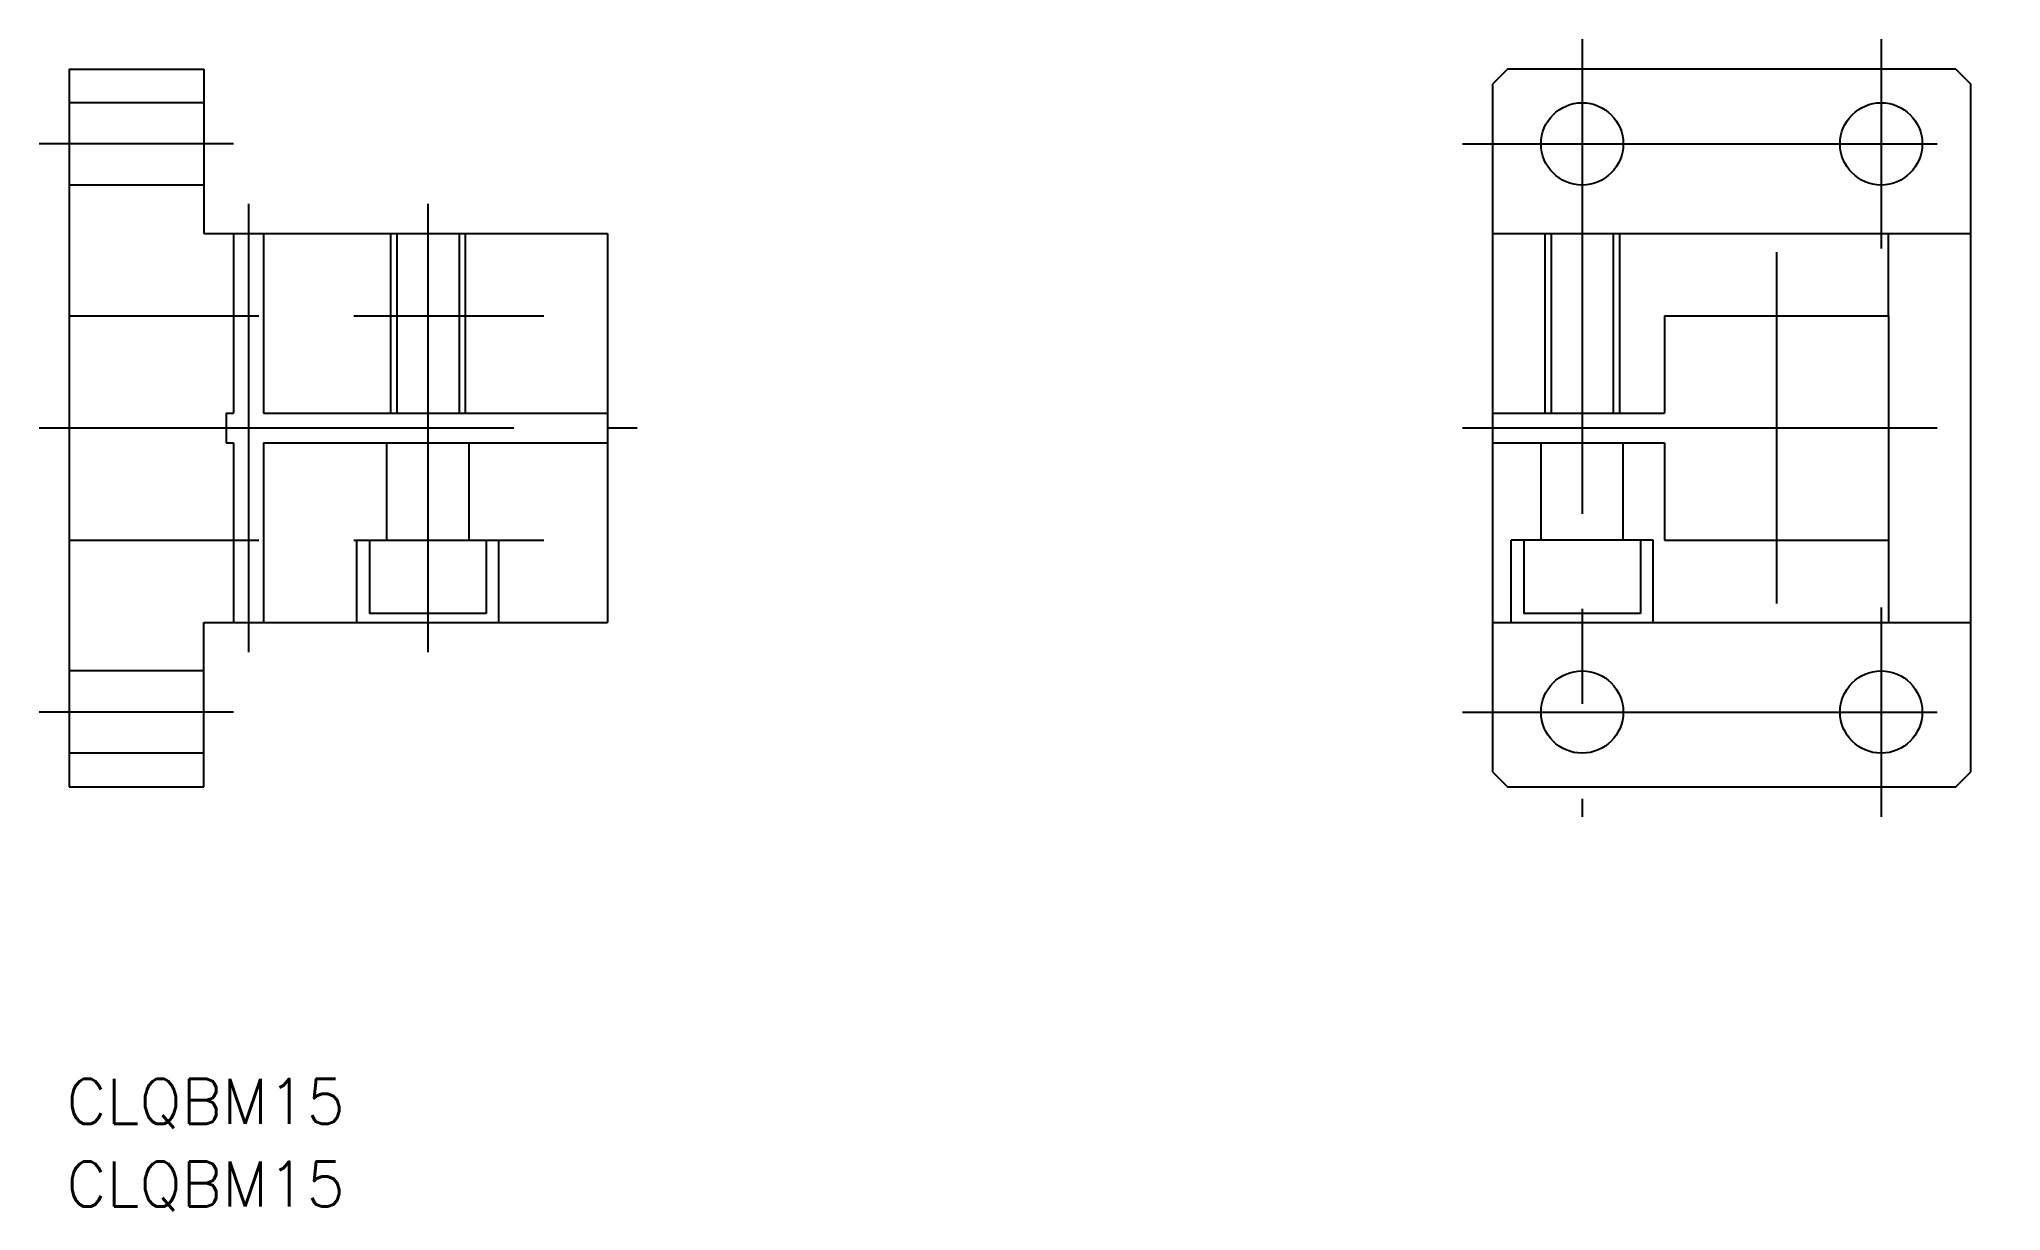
# Model space of a CAD drawing. Extents: x -116 to 15, y -52 to 26.
import ezdxf

# ---------------------------------------------------------------- set-up
doc = ezdxf.new("R2010")
doc.units = 0
doc.linetypes.add('CENTER', pattern=[50.8, 31.75, -6.35, 6.35, -6.35])
doc.linetypes.add('DASHED', pattern=[19.05, 12.7, -6.35])
doc.layers.get('0').update_dxf_attribs({"linetype": 'CONTINUOUS'})
doc.layers.add('CENTER', color=1, linetype='CENTER')
doc.styles.get("Standard").update_dxf_attribs({"font": 'txt.shx', "height": 3, "bigfont": 'bigfont.shx'})

# ---------------------------------------------------------------- blocks, each defined once
blk = doc.blocks.new('*U2')
at = {"color": 7, "linetype": 'CONTINUOUS'}
blk.add_text('CLQBM15', height=3, dxfattribs=at).set_placement((-114.39, -46.54))
blk = doc.blocks.new('*U3')
at = {"color": 7, "linetype": 'CONTINUOUS'}
blk.add_text('CLQBM15', height=3, dxfattribs=at).set_placement((-114.39, -52.07))

msp = doc.modelspace()

# ---------------------------------------------------------------- linework, layer by layer
at = {"color": 7, "linetype": 'CONTINUOUS'}
for p, q in [((-114.2, 24), (-114.2, -24)), ((-114.2, 24), (-105.2, 24)), ((-105.2, 24), (-105.2, 13)), ((-18, 24), (-19, 23)), ((12, 24), (-18, 24)), ((12, 24), (13, 23)), ((-19, 23), (-19, -23)), ((13, -23), (13, 23)), ((-105.2, 13), (-78.2, 13)), ((-103.2, 13), (-103.2, 1)), ((-101.2, 13), (-101.2, 1)), ((-101.2, 13), (-101.2, 1)), ((-78.2, 13), (-78.2, -13)), ((-19, 13), (13, 13)), ((-7.5, 7.5), (-7.5, 1)), ((-7.5, 7.5), (7.5, 7.5)), ((7.5, 7.5), (7.5, -7.5)), ((-103.7, 1), (-103.2, 1)), ((-103.7, 1), (-103.7, -1)), ((-101.2, 1), (-78.2, 1)), ((-19, 1), (-7.5, 1)), ((-103.7, -1), (-103.2, -1)), ((-103.2, -1), (-103.2, -13)), ((-101.2, -1), (-101.2, -13)), ((-101.2, -1), (-101.2, -13)), ((-101.2, -1), (-78.2, -1)), ((-19, -1), (-7.5, -1)), ((-7.5, -1), (-7.5, -7.5)), ((-7.5, -7.5), (7.5, -7.5)), ((-105.2, -13), (-78.2, -13)), ((-105.2, -24), (-105.2, -13)), ((-19, -13), (13, -13)), ((-19, -23), (-18, -24)), ((12, -24), (13, -23)), ((-114.2, -24), (-105.2, -24)), ((-18, -24), (12, -24))]:
    msp.add_line(p, q, dxfattribs=at)
at = {"color": 3, "linetype": 'DASHED'}
for p, q in [((-105.2, 21.75), (-114.2, 21.75)), ((-105.2, 16.25), (-114.2, 16.25)), ((-92.7, 13), (-92.7, 1)), ((-92.28, 13), (-92.28, 1)), ((-88.12, 13), (-88.12, 1)), ((-87.7, 13), (-87.7, 1)), ((-15.5, 13), (-15.5, 1)), ((-15.08, 13), (-15.08, 1)), ((-10.92, 13), (-10.92, 1)), ((-10.5, 13), (-10.5, 1)), ((7.5, 7.5), (7.5, 13)), ((-114.2, 7.5), (-78.2, 7.5)), ((-94.7, 7.5), (-85.7, 7.5)), ((-92.95, -7.5), (-92.95, -1)), ((-87.45, -7.5), (-87.45, -1)), ((-15.75, -7.5), (-15.75, -1)), ((-10.25, -7.5), (-10.25, -1)), ((-114.2, -7.5), (-78.2, -7.5)), ((-94.95, -13), (-94.95, -7.5)), ((-94.1, -7.5), (-94.1, -12.4)), ((-86.3, -7.5), (-86.3, -12.4)), ((-85.45, -13), (-85.45, -7.5)), ((-17.75, -13), (-17.75, -7.5)), ((-8.25, -7.5), (-17.75, -7.5)), ((-16.9, -7.5), (-16.9, -12.4)), ((-9.1, -7.5), (-9.1, -12.4)), ((-8.25, -13), (-8.25, -7.5)), ((7.5, -7.5), (7.5, -13)), ((-86.3, -12.4), (-94.1, -12.4)), ((-9.1, -12.4), (-16.9, -12.4)), ((-105.2, -16.25), (-114.2, -16.25)), ((-105.2, -21.75), (-114.2, -21.75))]:
    msp.add_line(p, q, dxfattribs=at)
at = {"color": 7, "linetype": 'CONTINUOUS'}
for centre in [(-13, 19), (7, 19), (-13, -19), (7, -19)]:
    msp.add_circle(centre, 2.75, dxfattribs=at)
at = {"layer": 'CENTER', "color": 1, "linetype": 'CENTER'}
for p, q in [((-13, 26), (-13, -26)), ((7, 26), (7, 12)), ((-103.2, 19), (-116.2, 19)), ((-21, 19), (15, 19)), ((-102.2, 15), (-102.2, -15)), ((-90.2, 15), (-90.2, -15)), ((0, 11.75), (0, -11.75)), ((-116.2, 0), (-76.2, 0)), ((-21, 0), (15, 0)), ((7, -12), (7, -26)), ((-103.2, -19), (-116.2, -19)), ((-21, -19), (15, -19))]:
    msp.add_line(p, q, dxfattribs=at)

# ---------------------------------------------------------------- block references
at = {"color": 7, "linetype": 'CONTINUOUS'}
for name in ['*U2', '*U3']:
    msp.add_blockref(name, (0, 0), dxfattribs=at)

doc.saveas('drawing.dxf')
